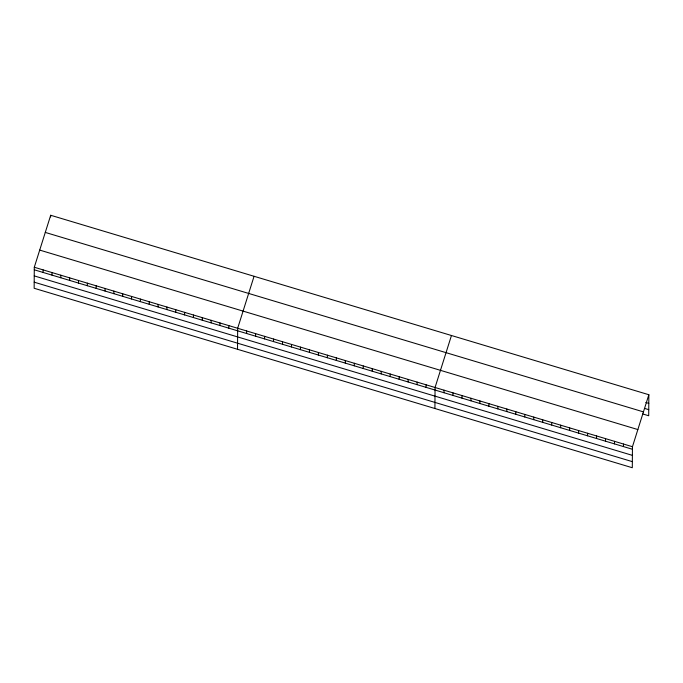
<?xml version="1.0" encoding="UTF-8"?>
<svg xmlns="http://www.w3.org/2000/svg" width="683" height="683" viewBox="0 0 683 683"><rect width="100%" height="100%" fill="white"/><g stroke="black" fill="none" stroke-linecap="round" stroke-linejoin="round"><path stroke-width="1.02" d="M34.295 267.249L34.15 288.269L632.304 467.735L632.449 446.716L648.85 394.731L50.696 215.265L34.295 267.249L632.449 446.716M43.123 272.457L43.14 269.896M50.679 216.972L50.696 215.265M51.968 275.112L51.985 272.551M60.804 277.759L60.821 275.206M69.649 280.414L69.666 277.861M78.494 283.069L78.511 280.508M87.33 285.725L87.347 283.163M96.175 288.371L96.192 285.818M105.02 291.026L105.037 288.474M113.856 293.681L113.882 291.12M122.701 296.337L122.718 293.775M131.546 298.983L131.563 296.431M140.391 301.638L140.408 299.086M149.227 304.294L149.244 301.732M158.072 306.949L158.089 304.387M166.917 309.595L166.934 307.043M175.753 312.251L175.77 309.698M184.598 314.906L184.615 312.344M193.443 317.561L193.46 315M202.279 320.207L202.305 317.655M211.124 322.863L211.141 320.31M219.969 325.518L219.986 322.957M228.814 328.173L228.831 325.612M237.522 349.286L237.667 328.267L254.067 276.282M246.623 333.517L246.64 330.956M255.596 336.207L255.613 333.654M264.569 338.896L264.586 336.343M273.541 341.594L273.559 339.033M282.514 344.283L282.531 341.731M291.487 346.973L291.504 344.42M300.46 349.67L300.477 347.109M309.433 352.36L309.45 349.798M318.406 355.049L318.423 352.496M327.379 357.747L327.396 355.186M336.343 360.436L336.369 357.875M345.316 363.125L345.342 360.573M354.289 365.823L354.306 363.262M363.262 368.513L363.279 365.951M372.235 371.202L372.252 368.649M381.208 373.9L381.225 371.339M390.181 376.589L390.198 374.028M399.154 379.278L399.171 376.726M408.127 381.968L408.144 379.415M417.1 384.666L417.117 382.104M426.072 387.355L426.09 384.802M434.917 408.511L435.062 387.492L451.454 335.507M444.018 392.742L444.035 390.181M452.991 395.431L453.008 392.879M461.964 398.121L461.981 395.568M470.929 400.819L470.954 398.257M479.901 403.508L479.918 400.947M488.874 406.197L488.891 403.644M497.847 408.895L497.864 406.334M506.82 411.584L506.837 409.023M515.793 414.274L515.81 411.721M524.766 416.971L524.783 414.41M533.739 419.661L533.756 417.1M542.712 422.35L542.729 419.797M551.685 425.048L551.702 422.487M560.658 427.737L560.675 425.176M569.631 430.427L569.648 427.874M578.603 433.124L578.621 430.563M587.576 435.814L587.593 433.253M596.549 438.503L596.566 435.95M605.514 441.192L605.539 438.64M614.487 443.89L614.504 441.329M623.459 446.58L623.477 444.027M648.85 394.731L648.705 415.751L642.72 413.958M645.802 402.483L648.79 403.38M644.761 408.46L648.748 409.663M45.283 232.416L643.437 411.883M39.708 250.089L637.862 429.564M34.278 269.802L632.432 449.269M34.235 275.898L632.39 455.365M34.193 282.173L632.347 461.64"/></g></svg>
